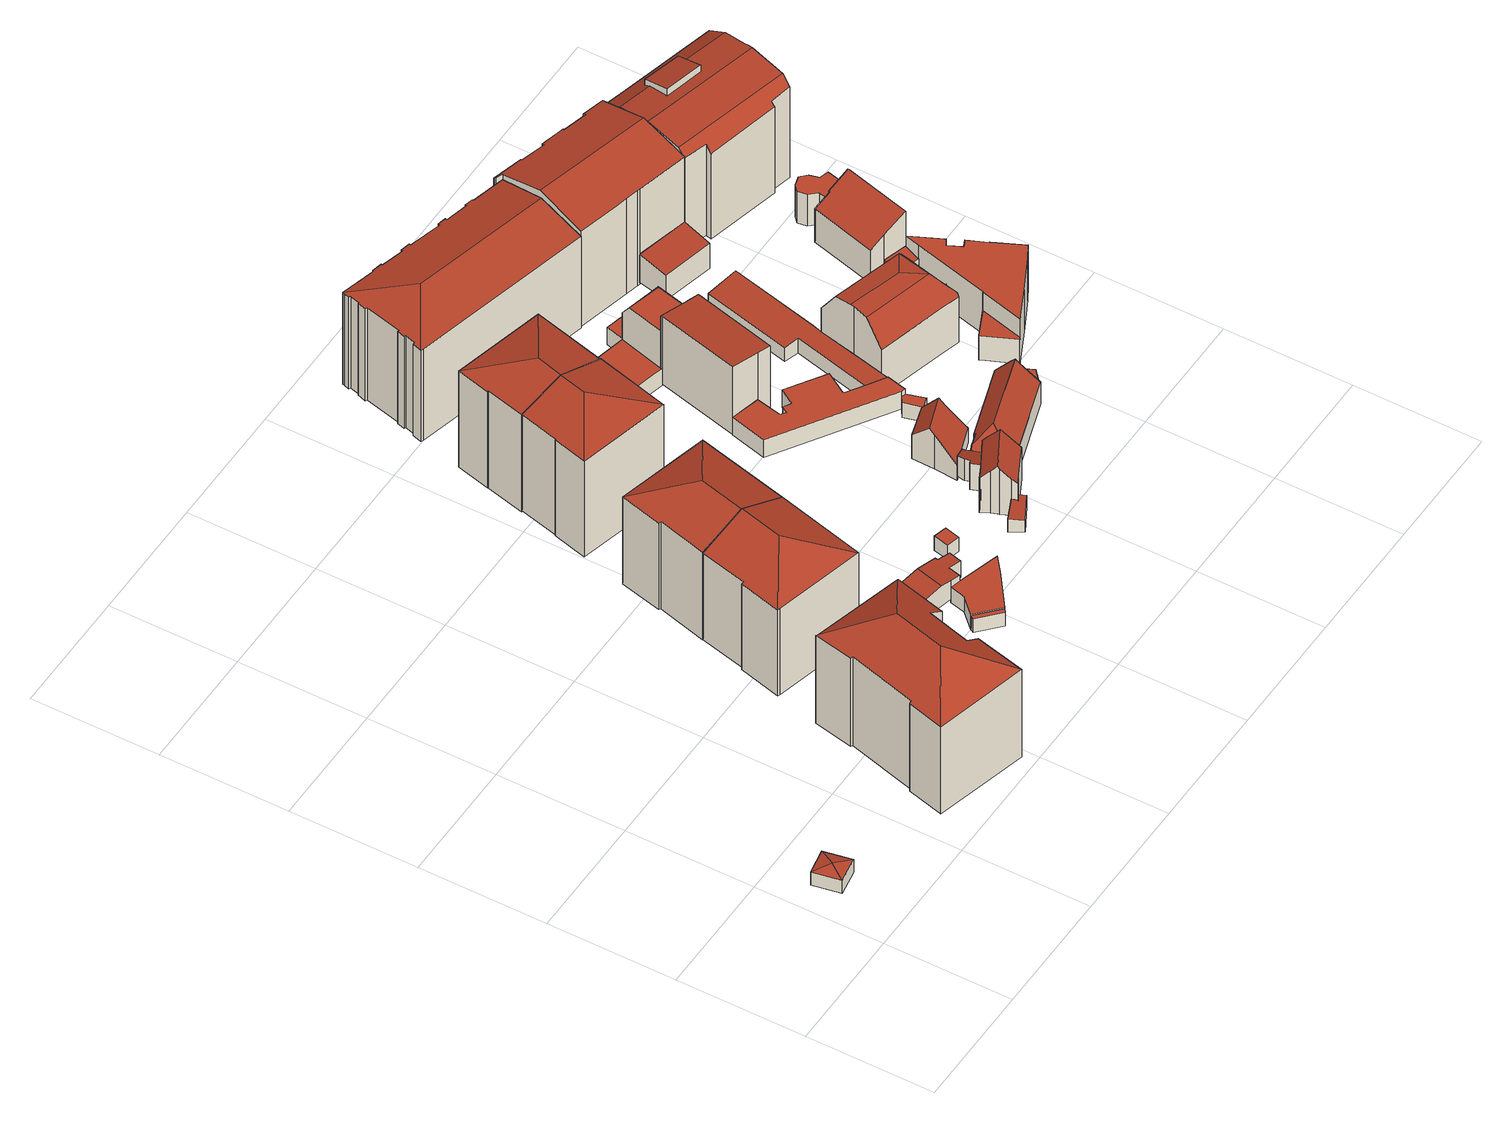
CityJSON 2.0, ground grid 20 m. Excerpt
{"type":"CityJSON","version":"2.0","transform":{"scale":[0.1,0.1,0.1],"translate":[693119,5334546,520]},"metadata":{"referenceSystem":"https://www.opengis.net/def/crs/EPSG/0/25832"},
"CityObjects":{
"building1":{"type":"Building","attributes":{"Gemeindeschluessel":"09162000","HoeheDach":"528.280","HoeheGrund":"525.220","Methode":"2000","NiedrigsteTraufeDesGebaeudes":"527.689","Geometrietyp2DReferenz":"3000","function":"31001_9998","roofType":"3500","measuredHeight":3.06},"geometry":[{"type":"MultiSurface","lod":"2","boundaries":[[[0,1,2,3]],[[4,3,5]],[[0,4,6]],[[6,4,5]],[[7,5,3,2]],[[0,3,4]],[[1,0,6,8]],[[8,7,2,1]],[[8,6,5,7]]],"semantics":{"surfaces":[{"type":"WallSurface"},{"type":"RoofSurface"},{"type":"GroundSurface"}],"values":[0,1,1,1,0,1,0,2,0]}}]},
"building2":{"type":"Building","attributes":{"Gemeindeschluessel":"09162000","HoeheDach":"545.626","HoeheGrund":"524.610","Methode":"1000","NiedrigsteTraufeDesGebaeudes":"541.147","Geometrietyp2DReferenz":"3000","function":"31001_1000","roofType":"3200","measuredHeight":21.02,"storeysAboveGround":4},"geometry":[{"type":"MultiSurface","lod":"2","boundaries":[[[9,10,11,12]],[[13,14,15,11]],[[16,13,11,10,17,18,19,20]],[[21,22,23,24,25,26]],[[27,28,29,30,22,21,26,31,32,33,34,9,12,35,36,37]],[[29,38,39,30]],[[24,23,16,20,25]],[[37,40,41,27]],[[25,20,19,32,31,26]],[[27,41,42,28]],[[30,39,23,22]],[[32,19,18,33]],[[12,11,15,35]],[[33,18,17,34]],[[28,42,38,29]],[[34,17,10,9]],[[14,40,37,36,35,15]],[[23,39,38,42,41,40,14,13,16]]],"semantics":{"surfaces":[{"type":"WallSurface"},{"type":"RoofSurface"},{"type":"GroundSurface"}],"values":[0,1,1,0,2,0,1,0,0,0,0,0,0,0,0,0,0,1]}}]},
"building3":{"type":"Building","attributes":{"Gemeindeschluessel":"09162000","HoeheDach":"544.059","HoeheGrund":"524.450","Methode":"1000","NiedrigsteTraufeDesGebaeudes":"540.770","Geometrietyp2DReferenz":"3000","function":"31001_1000","roofType":"3200","measuredHeight":19.61,"storeysAboveGround":4},"geometry":[{"type":"MultiSurface","lod":"2","boundaries":[[[43,44,45,46]],[[47,48,49,50,51,52]],[[53,47,52,54,45,44]],[[46,45,54,55]],[[56,57,48,47,53]],[[49,48,57,58]],[[59,60,44,43]],[[61,58,57,56,60,59]],[[60,56,53,44]],[[58,61,59,43,46,55,51,50,49]],[[55,54,52,51]]],"semantics":{"surfaces":[{"type":"WallSurface"},{"type":"RoofSurface"},{"type":"GroundSurface"}],"values":[0,0,1,0,1,0,0,0,1,2,0]}}]},
"building4":{"type":"Building","attributes":{"Gemeindeschluessel":"09162000","HoeheDach":"544.029","HoeheGrund":"524.280","Methode":"1000","NiedrigsteTraufeDesGebaeudes":"540.821","Geometrietyp2DReferenz":"3000","function":"31001_1000","roofType":"3200","measuredHeight":19.75,"storeysAboveGround":4},"geometry":[{"type":"MultiSurface","lod":"2","boundaries":[[[62,63,64,65]],[[66,64,63,67]],[[65,64,48,68]],[[68,69,70,71,72,73,62,65]],[[48,64,66,74]],[[69,68,48,74,75,70]],[[76,67,63,62,73,72]],[[74,66,67,76,77,75]],[[70,75,77,71]],[[71,77,76,72]]],"semantics":{"surfaces":[{"type":"WallSurface"},{"type":"RoofSurface"},{"type":"GroundSurface"}],"values":[0,1,0,2,1,0,0,1,0,0]}}]},
"building5":{"type":"Building","attributes":{"Gemeindeschluessel":"09162000","HoeheDach":"526.990","HoeheGrund":"524.390","Methode":"2000","NiedrigsteTraufeDesGebaeudes":"526.990","Geometrietyp2DReferenz":"3000","function":"51009_1610","roofType":"1000","measuredHeight":2.6},"geometry":[{"type":"MultiSurface","lod":"2","boundaries":[[[78,79,80,81]],[[82,80,79,83]],[[84,81,80,82]],[[84,82,83,85]],[[83,79,78,85]],[[85,78,81,84]]],"semantics":{"surfaces":[{"type":"RoofSurface"},{"type":"WallSurface"},{"type":"GroundSurface"}],"values":[0,1,1,2,1,1]}}]},
"building6":{"type":"Building","attributes":{"Gemeindeschluessel":"09162000","HoeheDach":"528.592","HoeheGrund":"524.750","Methode":"2000","NiedrigsteTraufeDesGebaeudes":"527.896","Geometrietyp2DReferenz":"3000","function":"31001_2000","roofType":"3100","measuredHeight":3.84},"geometry":[{"type":"MultiSurface","lod":"2","boundaries":[[[86,87,88,89]],[[90,91,88,87,92,93,94,95,96]],[[97,92,87,86]],[[96,95,98,99]],[[100,101,90,96,99,102]],[[95,94,103,104,105,98]],[[102,99,98,105]],[[106,91,90,101]],[[107,93,92,97]],[[89,88,91,106]],[[103,94,93,107]],[[86,89,106,101,100,102,105,104,103,107,97]]],"semantics":{"surfaces":[{"type":"WallSurface"},{"type":"RoofSurface"},{"type":"GroundSurface"}],"values":[0,1,0,1,0,0,0,0,0,0,0,2]}}]},
"building7":{"type":"Building","attributes":{"Gemeindeschluessel":"09162000","HoeheDach":"527.217","HoeheGrund":"524.317","Methode":"1000","NiedrigsteTraufeDesGebaeudes":"527.217","Geometrietyp2DReferenz":"3000","function":"31001_2000","roofType":"1000","measuredHeight":2.9},"geometry":[{"type":"MultiSurface","lod":"2","boundaries":[[[108,109,110,111]],[[112,113,114,115]],[[115,114,116,117]],[[117,116,118,119]],[[120,121,119,118]],[[119,121,108,111,112,115,117]],[[120,118,116,114,113,110,109]],[[109,108,121,120]],[[111,110,113,112]]],"semantics":{"surfaces":[{"type":"WallSurface"},{"type":"GroundSurface"},{"type":"RoofSurface"}],"values":[0,0,0,0,0,1,2,0,0]}}]},
"building8":{"type":"Building","attributes":{"Gemeindeschluessel":"09162000","HoeheDach":"526.684","HoeheGrund":"524.490","Methode":"1000","NiedrigsteTraufeDesGebaeudes":"526.684","Geometrietyp2DReferenz":"3000","function":"31001_2000","roofType":"1000","measuredHeight":2.19},"geometry":[{"type":"MultiSurface","lod":"2","boundaries":[[[122,123,124,125]],[[125,126,127,122]],[[124,128,126,125]],[[123,129,128,124]],[[126,128,129,127]],[[122,127,129,123]]],"semantics":{"surfaces":[{"type":"GroundSurface"},{"type":"WallSurface"},{"type":"RoofSurface"}],"values":[0,1,1,1,2,1]}}]},
"building9":{"type":"Building","attributes":{"Gemeindeschluessel":"09162000","HoeheDach":"544.593","HoeheGrund":"523.980","Methode":"1000","NiedrigsteTraufeDesGebaeudes":"542.247","Geometrietyp2DReferenz":"3000","function":"31001_1000","roofType":"3200","measuredHeight":20.61,"storeysAboveGround":4},"geometry":[{"type":"MultiSurface","lod":"2","boundaries":[[[130,131,132,133]],[[134,135,136,137,138,139]],[[140,141,131]],[[140,142,135,134,141]],[[143,142,140,131,130]],[[133,132,144,145]],[[143,130,133,145,138,137,136]],[[145,144,139,138]],[[136,135,142,143]],[[141,134,139,144,132,131]]],"semantics":{"surfaces":[{"type":"WallSurface"},{"type":"RoofSurface"},{"type":"GroundSurface"}],"values":[0,0,1,1,0,0,2,0,0,1]}}]},
"building10":{"type":"Building","attributes":{"Gemeindeschluessel":"09162000","HoeheDach":"527.820","HoeheGrund":"525.060","Methode":"1000","NiedrigsteTraufeDesGebaeudes":"527.820","Geometrietyp2DReferenz":"3000","function":"31001_2000","roofType":"1000","measuredHeight":2.76},"geometry":[{"type":"MultiSurface","lod":"2","boundaries":[[[146,147,148,149]],[[149,148,150,151]],[[147,152,150,148]],[[153,152,147,146]],[[149,151,153,146]],[[151,150,152,153]]],"semantics":{"surfaces":[{"type":"WallSurface"},{"type":"RoofSurface"},{"type":"GroundSurface"}],"values":[0,0,1,0,2,0]}}]},
"building11":{"type":"Building","attributes":{"Gemeindeschluessel":"09162000","HoeheDach":"544.626","HoeheGrund":"523.690","Methode":"1000","NiedrigsteTraufeDesGebaeudes":"542.115","Geometrietyp2DReferenz":"3000","function":"31001_1000","roofType":"3200","measuredHeight":20.94,"storeysAboveGround":4},"geometry":[{"type":"MultiSurface","lod":"2","boundaries":[[[154,155,156,157]],[[158,159,155,154]],[[160,155,159]],[[161,157,156,134,162,163]],[[164,165,159,158]],[[166,167,165,164]],[[163,162,167,166]],[[134,160,159,165,167,162]],[[156,155,160,134]],[[157,161,163,166,164,158,154]]],"semantics":{"surfaces":[{"type":"WallSurface"},{"type":"RoofSurface"},{"type":"GroundSurface"}],"values":[0,0,1,0,0,0,0,1,1,2]}}]},
"building12":{"type":"Building","attributes":{"Gemeindeschluessel":"09162000","HoeheDach":"525.132","HoeheGrund":"522.560","Methode":"2000","NiedrigsteTraufeDesGebaeudes":"524.767","Geometrietyp2DReferenz":"3000","function":"31001_2000","roofType":"9999","measuredHeight":2.57},"geometry":[{"type":"MultiSurface","lod":"2","boundaries":[[[168,169,170,171,172,173]],[[174,172,171,175]],[[176,169,168,177]],[[177,168,173,178]],[[175,171,170,179]],[[178,174,175,179,176,177]],[[179,170,169,176]],[[178,173,172,174]]],"semantics":{"surfaces":[{"type":"RoofSurface"},{"type":"WallSurface"},{"type":"GroundSurface"}],"values":[0,1,1,1,1,2,1,1]}}]},
"building13":{"type":"Building","attributes":{"Gemeindeschluessel":"09162000","HoeheDach":"530.960","HoeheGrund":"521.860","Methode":"2000","NiedrigsteTraufeDesGebaeudes":"527.863","Geometrietyp2DReferenz":"3000","function":"31001_1000","roofType":"3100","measuredHeight":9.1,"storeysAboveGround":1},"geometry":[{"type":"MultiSurface","lod":"2","boundaries":[[[180,181,182,183]],[[184,185,186,187]],[[188,189,181,180]],[[190,191,189,188]],[[192,193,194,195,196,197,198,199,186,185]],[[200,183,182,193,192,201]],[[187,186,199,202]],[[203,196,195,204]],[[205,206,207,204,195,194]],[[190,188,180,183,200,201,184,187,202,208,209,203,204,207,206]],[[182,181,189,191,205,194,193]],[[206,205,191,190]],[[201,192,185,184]],[[199,198,208,202]],[[203,209,208,198,197,196]]],"semantics":{"surfaces":[{"type":"WallSurface"},{"type":"RoofSurface"},{"type":"GroundSurface"}],"values":[0,0,0,0,1,0,0,0,0,2,1,0,0,0,0]}}]},
"building14":{"type":"Building","attributes":{"Gemeindeschluessel":"09162000","HoeheDach":"528.592","HoeheGrund":"523.685","Methode":"1000","NiedrigsteTraufeDesGebaeudes":"526.069","Geometrietyp2DReferenz":"3000","function":"31001_2000","roofType":"2100","measuredHeight":4.91},"geometry":[{"type":"MultiSurface","lod":"2","boundaries":[[[210,211,212,213]],[[212,214,215,216,217,213]],[[218,219,220,221]],[[220,219,222,223,224,225,215,214,212,211,226]],[[227,225,224,228]],[[218,221,229,210,213,217,216,227,228,230,231]],[[230,223,222,231]],[[231,222,219,218]],[[216,215,225,227]],[[221,220,226,229]],[[229,226,211,210]],[[228,224,223,230]]],"semantics":{"surfaces":[{"type":"WallSurface"},{"type":"RoofSurface"},{"type":"GroundSurface"}],"values":[0,0,0,1,0,2,0,0,0,0,0,0]}}]},
"building15":{"type":"Building","attributes":{"Gemeindeschluessel":"09162000","HoeheDach":"530.174","HoeheGrund":"522.904","Methode":"2000","NiedrigsteTraufeDesGebaeudes":"525.619","Geometrietyp2DReferenz":"3000","function":"31001_1000","roofType":"3100","measuredHeight":7.27,"storeysAboveGround":1},"geometry":[{"type":"MultiSurface","lod":"2","boundaries":[[[232,233,234,235,236,237,238,239]],[[240,241,236,235,242]],[[243,239,238,244]],[[242,235,234,245]],[[245,234,233,246]],[[246,233,232,247]],[[248,249,241,240]],[[247,232,239,243]],[[244,238,237,250,251]],[[244,251,248,240,242,245,246,247,243]],[[236,241,249,250,237]],[[251,250,249,248]]],"semantics":{"surfaces":[{"type":"RoofSurface"},{"type":"WallSurface"},{"type":"GroundSurface"}],"values":[0,1,1,1,1,1,1,1,1,2,0,1]}}]},
"building16":{"type":"Building","attributes":{"Gemeindeschluessel":"09162000","HoeheDach":"527.008","HoeheGrund":"523.790","Methode":"1000","NiedrigsteTraufeDesGebaeudes":"527.008","Geometrietyp2DReferenz":"3000","function":"31001_9998","roofType":"1000","measuredHeight":3.22,"storeysAboveGround":1},"geometry":[{"type":"MultiSurface","lod":"2","boundaries":[[[252,253,254,255,256,257]],[[255,254,258,259,260,256]],[[261,260,259,262]],[[257,256,260,261]],[[253,263,258,254]],[[263,253,252,257,261,262]],[[262,259,258,263]]],"semantics":{"surfaces":[{"type":"WallSurface"},{"type":"RoofSurface"},{"type":"GroundSurface"}],"values":[0,1,0,0,0,2,0]}}]},
"building17":{"type":"Building","attributes":{"Gemeindeschluessel":"09162000","HoeheDach":"527.436","HoeheGrund":"523.970","Methode":"2000","NiedrigsteTraufeDesGebaeudes":"527.436","Geometrietyp2DReferenz":"3000","function":"31001_2000","roofType":"1000","measuredHeight":3.47},"geometry":[{"type":"MultiSurface","lod":"2","boundaries":[[[264,265,266,267]],[[268,269,270,271]],[[272,273,274,275]],[[276,266,265,277,278,279,280,281,282,283,270,269,274,273]],[[267,266,276,284]],[[271,270,283,285]],[[284,276,273,272]],[[275,274,269,268]],[[286,282,281,287]],[[287,281,280,288]],[[289,278,277,290]],[[288,280,279,291]],[[285,283,282,286]],[[272,275,268,271,285,286,287,288,291,289,290,264,267,284]],[[291,279,278,289]],[[290,277,265,264]]],"semantics":{"surfaces":[{"type":"WallSurface"},{"type":"RoofSurface"},{"type":"GroundSurface"}],"values":[0,0,0,1,0,0,0,0,0,0,0,0,0,2,0,0]}}]},
"building18":{"type":"Building","attributes":{"Gemeindeschluessel":"09162000","HoeheDach":"542.793","HoeheGrund":"523.460","Methode":"1000","NiedrigsteTraufeDesGebaeudes":"540.920","Geometrietyp2DReferenz":"3000","function":"31001_9998","roofType":"3200","measuredHeight":19.33,"storeysAboveGround":4},"geometry":[{"type":"MultiSurface","lod":"2","boundaries":[[[292,293,294,295,296,297]],[[298,299,300,301]],[[302,296,295,303,304,305,306,307,308,309,310,311,312,313,314,315,316,317,318,319,320]],[[300,321,322,323,324,301]],[[325,326,327,328]],[[329,330,331,332]],[[323,322,333,334]],[[332,331,335,336]],[[337,320,319,338]],[[339,340,341,342]],[[343,308,307,344]],[[336,335,345,346]],[[347,304,303,348]],[[349,310,309,350]],[[351,317,316,352]],[[350,309,308,343]],[[353,315,314,354]],[[344,307,306,355]],[[342,341,356,357]],[[293,292,298,301,324,323,334,358,329,332,336,346,359,325,328,339,342,357,337,338,360,351,352,353,354,361,362,363,349,350,343,344,355,364,347,348,294]],[[299,297,296,302,321,300]],[[364,305,304,347]],[[302,320,356,341,340,327,326,365,345,335,331,330,366,333,322,321]],[[360,318,317,351]],[[355,306,305,364]],[[328,327,340,339]],[[334,333,366,358]],[[356,320,337,357]],[[363,311,310,349]],[[352,316,315,353]],[[348,303,295,294]],[[361,313,312,362]],[[292,297,299,298]],[[338,319,318,360]],[[359,365,326,325]],[[346,345,365,359]],[[358,366,330,329]],[[362,312,311,363]],[[354,314,313,361]]],"semantics":{"surfaces":[{"type":"WallSurface"},{"type":"RoofSurface"},{"type":"GroundSurface"}],"values":[0,0,1,0,0,0,0,0,0,0,0,0,0,0,0,0,0,0,0,2,1,0,1,0,0,0,0,0,0,0,0,0,0,0,0,0,0,0,0]}}]},
"building19":{"type":"Building","attributes":{"Gemeindeschluessel":"09162000","HoeheDach":"536.988","HoeheGrund":"524.090","Methode":"1000","NiedrigsteTraufeDesGebaeudes":"536.034","Geometrietyp2DReferenz":"3000","function":"31001_9998","roofType":"1000","measuredHeight":12.9,"storeysAboveGround":3},"geometry":[{"type":"MultiSurface","lod":"2","boundaries":[[[367,368,369,370]],[[368,371,372,373,374,375,376,377,378,369]],[[379,374,373,380]],[[381,378,377,382]],[[383,384,380,373,372,371]],[[375,374,379,385,386,376]],[[384,383,367,370,381,382,386,385,379,380]],[[370,369,378,381]],[[383,371,368,367]],[[382,377,376,386]]],"semantics":{"surfaces":[{"type":"WallSurface"},{"type":"RoofSurface"},{"type":"GroundSurface"}],"values":[0,1,0,0,0,0,2,0,0,0]}}]},
"building20":{"type":"Building","attributes":{"Gemeindeschluessel":"09162000","HoeheDach":"526.500","HoeheGrund":"523.660","Methode":"2000","NiedrigsteTraufeDesGebaeudes":"526.500","Geometrietyp2DReferenz":"3000","function":"31001_2000","roofType":"1000","measuredHeight":2.84},"geometry":[{"type":"MultiSurface","lod":"2","boundaries":[[[387,388,389,390]],[[387,390,391,392]],[[393,389,388,394,395,396]],[[390,389,393,396,397,391]],[[387,392,398,395,394,388]],[[392,391,397,398]],[[398,397,396,395]]],"semantics":{"surfaces":[{"type":"WallSurface"},{"type":"RoofSurface"},{"type":"GroundSurface"}],"values":[0,0,0,1,2,0,0]}}]},
"building21":{"type":"Building","attributes":{"Gemeindeschluessel":"09162000","HoeheDach":"528.332","HoeheGrund":"520.540","Methode":"2000","NiedrigsteTraufeDesGebaeudes":"524.614","Geometrietyp2DReferenz":"3000","function":"31001_1000","roofType":"3200","measuredHeight":7.79,"storeysAboveGround":2},"geometry":[{"type":"MultiSurface","lod":"2","boundaries":[[[399,400,401,402]],[[403,404,405,406,407,408,409]],[[410,411,412,413,403,409]],[[414,415,416,417,418,406,405]],[[419,420,421,422,423,424,411,410,409,408,407,425,426,427,428,399,402]],[[407,406,418,425]],[[419,429,430,420]],[[426,417,416,427]],[[430,429,401,400,415,414,431]],[[423,432,433,424]],[[400,399,428,427,416,415]],[[424,433,412,411]],[[413,412,433,432,434,431,414,405,404,403]],[[402,401,429,419]],[[421,420,430,431,434,422]],[[425,418,417,426]],[[422,434,432,423]]],"semantics":{"surfaces":[{"type":"WallSurface"},{"type":"RoofSurface"},{"type":"GroundSurface"}],"values":[0,0,0,1,2,0,0,0,1,0,0,0,1,0,0,0,0]}}]},
"building22":{"type":"Building","attributes":{"Gemeindeschluessel":"09162000","HoeheDach":"534.110","HoeheGrund":"523.970","Methode":"2000","NiedrigsteTraufeDesGebaeudes":"531.951","Geometrietyp2DReferenz":"3000","function":"31001_9998","roofType":"1000","measuredHeight":10.14,"storeysAboveGround":2},"geometry":[{"type":"MultiSurface","lod":"2","boundaries":[[[435,436,437,438,439,440]],[[441,442,443,444,445,446,447,448,439,438,437]],[[446,449,450,447]],[[449,451,452,453,454,450]],[[444,443,455,452,451,445]],[[450,454,440,439,448,447]],[[453,456,436,435,440,454]],[[455,457,456,453,452]],[[445,451,449,446]],[[443,442,441,437,436,456,457,455]]],"semantics":{"surfaces":[{"type":"WallSurface"},{"type":"GroundSurface"},{"type":"RoofSurface"}],"values":[0,1,0,2,0,0,2,2,0,0]}}]},
"building23":{"type":"Building","attributes":{"Gemeindeschluessel":"09162000","HoeheDach":"527.220","HoeheGrund":"523.930","Methode":"2000","NiedrigsteTraufeDesGebaeudes":"527.220","Geometrietyp2DReferenz":"3000","function":"31001_9998","roofType":"1000","measuredHeight":3.29,"storeysAboveGround":1},"geometry":[{"type":"MultiSurface","lod":"2","boundaries":[[[458,459,460,461]],[[462,463,459,458]],[[461,464,462,458]],[[461,460,465,464]],[[464,465,463,462]],[[459,463,465,460]]],"semantics":{"surfaces":[{"type":"WallSurface"},{"type":"GroundSurface"},{"type":"RoofSurface"}],"values":[0,0,1,0,0,2]}}]},
"building24":{"type":"Building","attributes":{"Gemeindeschluessel":"09162000","HoeheDach":"527.234","HoeheGrund":"523.990","Methode":"2000","NiedrigsteTraufeDesGebaeudes":"526.646","Geometrietyp2DReferenz":"3000","function":"31001_2000","roofType":"1000","measuredHeight":3.24},"geometry":[{"type":"MultiSurface","lod":"2","boundaries":[[[466,467,468,469,470,471,472,473,474,475]],[[290,475,474,476]],[[477,469,468,478]],[[479,471,470,480]],[[264,466,475,290]],[[480,470,469,477]],[[290,476,481,482,479,480,477,478,483,264]],[[483,467,466,264]],[[482,472,471,479]],[[476,474,473,481]],[[478,468,467,483]],[[481,473,472,482]]],"semantics":{"surfaces":[{"type":"RoofSurface"},{"type":"WallSurface"},{"type":"GroundSurface"}],"values":[0,1,1,1,1,1,2,1,1,1,1,1]}}]},
"building25":{"type":"Building","attributes":{"Gemeindeschluessel":"09162000","HoeheDach":"523.599","HoeheGrund":"520.640","Methode":"1000","NiedrigsteTraufeDesGebaeudes":"523.599","Geometrietyp2DReferenz":"3000","function":"31001_2000","roofType":"1000","measuredHeight":2.96},"geometry":[{"type":"MultiSurface","lod":"2","boundaries":[[[484,485,486,487]],[[488,489,484,487,490]],[[491,486,485,492,493]],[[489,492,485,484]],[[490,491,493,488]],[[487,486,491,490]],[[488,493,492,489]]],"semantics":{"surfaces":[{"type":"WallSurface"},{"type":"GroundSurface"},{"type":"RoofSurface"}],"values":[0,1,2,0,0,0,0]}}]},
"building26":{"type":"Building","attributes":{"Gemeindeschluessel":"09162000","HoeheDach":"536.330","HoeheGrund":"523.040","Methode":"2000","NiedrigsteTraufeDesGebaeudes":"531.502","Geometrietyp2DReferenz":"3000","function":"31001_1000","roofType":"3200","measuredHeight":13.29,"storeysAboveGround":2},"geometry":[{"type":"MultiSurface","lod":"2","boundaries":[[[494,495,496]],[[495,497,498,499,500]],[[496,495,500,501]],[[502,503,504,494,505,506]],[[507,508,503,502,506,509]],[[498,497,510,511,512,513,514,499]],[[494,496,501,515,505]],[[515,501,500,499,514,516,517,518]],[[506,505,515,518,519,509]],[[504,520,521,522,510,497,495,494]],[[503,508,523,524,525,526,511,510,522,521,520,504]],[[526,525,524,523,508,507,509,519,518,517,516,514,513,512,511]]],"semantics":{"surfaces":[{"type":"RoofSurface"},{"type":"WallSurface"},{"type":"GroundSurface"}],"values":[0,0,0,0,1,1,0,1,1,0,1,2]}}]},
"building27":{"type":"Building","attributes":{"Gemeindeschluessel":"09162000","HoeheDach":"529.455","HoeheGrund":"524.110","Methode":"1000","NiedrigsteTraufeDesGebaeudes":"528.793","Geometrietyp2DReferenz":"3000","function":"31001_9998","roofType":"1000","measuredHeight":5.34,"storeysAboveGround":1},"geometry":[{"type":"MultiSurface","lod":"2","boundaries":[[[527,528,529,530,531,532]],[[529,528,533,534,535,530]],[[536,537,538,535,534,533]],[[536,527,532,537]],[[532,531,530,535,538,537]],[[533,528,527,536]]],"semantics":{"surfaces":[{"type":"RoofSurface"},{"type":"WallSurface"},{"type":"GroundSurface"}],"values":[0,1,2,1,1,1]}}]},
"building28":{"type":"Building","attributes":{"Gemeindeschluessel":"09162000","HoeheDach":"543.985","HoeheGrund":"523.770","Methode":"1000","NiedrigsteTraufeDesGebaeudes":"541.866","Geometrietyp2DReferenz":"3000","function":"31001_9998","roofType":"3100","measuredHeight":20.21,"storeysAboveGround":4},"geometry":[{"type":"MultiSurface","lod":"2","boundaries":[[[539,540,541,542]],[[543,544,545,546,547,548,549,550,551,552,553,554,555,556,557,558,559,560,561,562,539,542,563,564,565]],[[553,566,567,554]],[[549,548,568,569,570,550]],[[560,571,572,561]],[[563,573,574,564]],[[564,574,575,565]],[[569,568,576,577,578,579,580,581,570]],[[547,576,568,548]],[[578,545,544,543,582,579]],[[555,583,584,556]],[[542,541,573,563]],[[579,582,575,574,573,541,540,585,572,571,586,587,588,584,583,567,566,580]],[[557,588,587,558]],[[558,587,586,559]],[[546,577,576,547]],[[554,567,583,555]],[[561,572,585,562]],[[559,586,571,560]],[[556,584,588,557]],[[565,575,582,543]],[[562,585,540,539]],[[570,581,580,566,553,552,551,550]],[[545,578,577,546]]],"semantics":{"surfaces":[{"type":"WallSurface"},{"type":"GroundSurface"},{"type":"RoofSurface"}],"values":[0,1,0,0,0,0,0,2,0,0,0,0,2,0,0,0,0,0,0,0,0,0,0,0]}}]},
"building29":{"type":"Building","attributes":{"Gemeindeschluessel":"09162000","HoeheDach":"529.087","HoeheGrund":"521.070","Methode":"1000","NiedrigsteTraufeDesGebaeudes":"525.731","Geometrietyp2DReferenz":"3000","function":"31001_2000","roofType":"1000","measuredHeight":8.02},"geometry":[{"type":"MultiSurface","lod":"2","boundaries":[[[589,590,591,592,593,594,595,596,597,598,599,600,601,602,603,604,605,606]],[[597,607,608,598]],[[598,608,609,599]],[[610,611,612,613,614,615]],[[602,616,617,603]],[[615,618,619,593,592,591,590,620,610]],[[621,619,618,615,614,613,622]],[[600,623,624,601]],[[605,625,626,606]],[[594,593,619,621,622,595]],[[622,613,612,607,597,596,595]],[[620,627,626,625,628,617,616,624,623,609,608,607,612,611,610]],[[589,627,620,590]],[[606,626,627,589]],[[628,625,605,604,603,617]],[[599,609,623,600]],[[601,624,616,602]]],"semantics":{"surfaces":[{"type":"GroundSurface"},{"type":"WallSurface"},{"type":"RoofSurface"}],"values":[0,1,1,1,1,1,2,1,1,1,1,2,1,1,1,1,1]}}]},
"building30":{"type":"Building","attributes":{"Gemeindeschluessel":"09162000","HoeheDach":"527.227","HoeheGrund":"524.280","Methode":"2000","NiedrigsteTraufeDesGebaeudes":"526.475","Geometrietyp2DReferenz":"3000","function":"31001_1000","roofType":"2100","measuredHeight":2.95,"storeysAboveGround":1},"geometry":[{"type":"MultiSurface","lod":"2","boundaries":[[[629,630,631,632]],[[633,632,631,634]],[[635,630,629,636]],[[633,634,635,636]],[[634,631,630,635]],[[636,629,632,633]]],"semantics":{"surfaces":[{"type":"RoofSurface"},{"type":"WallSurface"},{"type":"GroundSurface"}],"values":[0,1,1,2,1,1]}}]},
"building31":{"type":"Building","attributes":{"Gemeindeschluessel":"09162000","HoeheDach":"533.789","HoeheGrund":"524.460","Methode":"2000","NiedrigsteTraufeDesGebaeudes":"530.460","Geometrietyp2DReferenz":"3000","function":"31001_3065","roofType":"2100","measuredHeight":9.33,"storeysAboveGround":2},"geometry":[{"type":"MultiSurface","lod":"2","boundaries":[[[637,638,639,640]],[[639,641,642,643,644,645,640]],[[646,647,648,649]],[[650,651,646,649,652,637,640,645,644,653,654,655,656,657,658,659]],[[653,660,661,654]],[[642,641,662,663]],[[657,664,665,658]],[[648,647,666,662,641,639,638,667]],[[652,667,638,637]],[[651,666,647,646]],[[660,643,642,663,668,665,664,669,670,661]],[[651,650,659,668,663,662,666]],[[656,669,664,657]],[[654,661,670,655]],[[644,643,660,653]],[[658,665,668,659]],[[655,670,669,656]],[[649,648,667,652]]],"semantics":{"surfaces":[{"type":"WallSurface"},{"type":"GroundSurface"},{"type":"RoofSurface"}],"values":[0,0,0,1,0,0,0,2,0,0,2,0,0,0,0,0,0,0]}}]},
"building32":{"type":"Building","attributes":{"Gemeindeschluessel":"09162000","HoeheDach":"544.770","HoeheGrund":"524.212","Methode":"2000","NiedrigsteTraufeDesGebaeudes":"540.402","Geometrietyp2DReferenz":"3000","function":"31001_3000","roofType":"3100","measuredHeight":20.56,"storeysAboveGround":4},"geometry":[{"type":"MultiSurface","lod":"2","boundaries":[[[671,672,673,674,675,676,677,678,679,680]],[[681,682,683,684,685,686,687,688]],[[689,686,685,680,679,690,691]],[[687,692,693,688]],[[691,690,694,695]],[[696,697,676,675,698]],[[699,683,682,700]],[[681,701,700,682]],[[702,703,696,698]],[[704,705,672,671,684]],[[701,681,688,693]],[[695,694,706,707]],[[696,703,708,697]],[[692,687,686,689]],[[704,684,683,699]],[[709,707,706,674,673]],[[678,702,698,675,674,706,694,690,679]],[[708,703,702,678,677]],[[684,671,680,685]],[[676,697,708,677]],[[709,673,672,705]],[[709,705,704,699,700,701,693,692,689,691,695,707]]],"semantics":{"surfaces":[{"type":"RoofSurface"},{"type":"WallSurface"},{"type":"GroundSurface"}],"values":[0,0,1,1,1,1,1,1,1,1,1,1,0,1,1,1,0,1,0,1,1,2]}}]}
},
"vertices":[
[53,78,77],[53,78,52],[44,122,52],[44,122,77],[28,96,83],[4,115,77],[12,71,77],[4,115,52],[12,71,52],
[254,204,46],[254,204,214],[267,266,213],[267,266,46],[322,174,256],[412,227,213],[270,265,212],[301,93,256],[257,203,216],[228,95,215],[225,95,213],[210,39,212],[285,19,46],[355,1,46],[355,1,213],[285,19,212],[210,38,211],[210,38,46],[392,146,46],[371,152,46],[352,84,46],[373,79,46],[210,39,46],[225,95,46],[228,95,46],[257,203,46],[270,265,46],[412,227,46],[413,227,46],[352,84,226],[373,79,214],[413,227,212],[392,146,213],[371,152,225],
[285,336,44],[285,336,208],[302,402,208],[302,402,44],[393,457,241],[466,439,208],[466,439,44],[393,457,44],[323,475,44],[323,475,209],[376,390,241],[305,401,209],[305,401,44],[430,299,208],[431,299,208],[431,299,44],[288,335,44],[288,335,208],[430,299,44],
[357,620,43],[357,620,208],[501,583,208],[501,583,43],[411,529,240],[356,619,209],[466,439,43],[393,457,43],[323,475,43],[343,552,43],[340,554,43],[356,619,43],[393,457,240],[323,475,210],[340,554,208],[343,552,210],
[551,145,70],[557,149,70],[523,181,70],[519,175,70],[523,181,44],[557,149,44],[519,175,44],[551,145,44],
[594,240,48],[594,240,79],[573,245,82],[573,245,48],[552,230,84],[568,226,82],[599,260,79],[578,266,82],[579,270,82],[547,278,86],[536,234,86],[599,260,48],[519,285,82],[508,241,82],[536,234,48],[552,230,48],[508,241,48],[579,270,48],[547,278,48],[519,285,48],[568,226,48],[578,266,48],
[568,226,43],[568,226,72],[633,207,72],[633,207,43],[610,188,43],[610,188,72],[557,149,72],[557,149,43],[523,181,72],[523,181,43],[546,205,72],[546,205,43],[552,230,72],[552,230,43],
[512,435,45],[528,497,45],[558,489,45],[542,427,45],[542,427,67],[512,435,67],[558,489,67],[528,497,67],
[374,690,40],[374,690,223],[388,743,223],[388,743,40],[475,787,246],[547,769,223],[547,769,40],[475,787,40],[405,805,40],[405,805,223],[518,654,223],[464,744,246],[518,654,222],[518,654,40],[389,743,223],[389,743,40],
[631,265,51],[631,265,78],[611,270,78],[611,270,51],[616,294,78],[616,294,51],[637,289,78],[637,289,51],
[576,883,37],[576,883,221],[547,769,221],[547,769,37],[432,919,37],[432,919,221],[486,829,246],[475,787,37],[405,805,222],[405,805,37],[419,866,37],[419,866,221],[420,866,37],[420,866,222],
[728,221,48],[768,243,48],[763,253,49],[754,248,49],[750,256,51],[716,241,51],[750,256,26],[754,248,26],[768,243,26],[728,221,26],[716,241,26],[763,253,26],
[750,256,19],[750,256,89],[744,270,106],[744,270,19],[733,295,19],[733,295,84],[753,305,84],[753,305,19],[754,248,19],[754,248,80],[763,253,19],[763,253,79],[740,282,99],[743,273,110],[803,305,110],[802,307,108],[799,318,95],[798,322,91],[795,328,84],[765,312,84],[743,273,19],[740,282,19],[765,312,19],[799,318,19],[802,307,19],[815,279,79],[815,279,19],[803,305,19],[795,328,19],[798,322,19],
[760,326,37],[760,326,78],[758,333,78],[758,333,37],[758,335,78],[760,346,75],[760,346,37],[758,335,37],[765,312,37],[765,312,79],[753,305,86],[753,305,37],[795,328,61],[789,344,61],[787,350,61],[786,354,61],[748,319,86],[786,354,37],[787,350,37],[748,319,37],[789,344,37],[795,328,37],
[786,355,56],[827,369,57],[825,375,63],[819,399,90],[817,409,102],[763,390,102],[762,382,94],[760,346,57],[811,432,29],[811,432,76],[819,399,29],[760,346,29],[762,382,29],[825,375,29],[827,369,29],[786,355,29],[787,425,29],[787,425,75],[763,418,74],[763,418,29],
[687,769,38],[699,766,38],[699,766,70],[687,769,70],[616,786,70],[616,786,38],[699,768,70],[718,839,70],[634,858,70],[634,858,38],[718,839,38],[699,768,38],
[838,500,40],[838,500,74],[831,469,74],[831,469,40],[713,626,40],[713,626,74],[705,587,74],[705,587,40],[654,581,40],[654,581,74],[668,638,74],[668,638,40],[825,471,74],[812,516,74],[782,536,74],[803,570,74],[745,608,74],[730,584,74],[719,591,74],[713,581,74],[825,471,40],[713,581,40],[719,591,40],[730,584,40],[745,608,40],[782,536,40],[812,516,40],[803,570,40],
[737,914,35],[755,987,35],[772,1057,35],[772,1057,210],[755,987,228],[737,914,209],[451,986,35],[451,986,209],[448,987,209],[448,987,35],[538,1042,228],[761,1060,210],[720,1070,210],[720,1073,209],[707,1076,209],[707,1073,210],[670,1082,210],[671,1085,210],[659,1088,209],[658,1085,210],[606,1099,210],[607,1102,209],[592,1105,210],[591,1102,210],[555,1112,210],[556,1114,210],[540,1118,210],[539,1116,210],[485,1131,210],[448,988,209],[452,1002,209],[452,1002,35],[448,988,35],[478,1103,35],[478,1103,210],[480,1103,210],[480,1103,35],[457,1019,35],[457,1019,210],[461,1031,210],[461,1031,35],[455,1002,210],[455,1002,35],[463,1031,210],[463,1031,35],[485,1131,35],[539,1116,35],[484,1118,35],[484,1118,210],[481,1119,210],[481,1119,35],[670,1082,35],[707,1073,35],[477,1088,210],[477,1088,35],[720,1070,35],[761,1060,35],[659,1088,35],[671,1085,35],[556,1114,35],[555,1112,35],[591,1102,35],[592,1105,35],[707,1076,35],[484,1127,210],[484,1127,35],[460,1018,35],[474,1089,35],[540,1118,35],[607,1102,35],[606,1099,35],[658,1085,35],[720,1073,35],[474,1089,210],[460,1018,210],
[713,626,41],[713,626,163],[668,638,170],[668,638,41],[735,620,160],[767,750,160],[767,751,160],[749,755,163],[737,758,164],[718,763,167],[699,768,170],[699,766,170],[749,755,41],[767,751,41],[699,766,41],[699,768,41],[735,620,41],[767,750,41],[737,758,41],[718,763,41],
[822,435,37],[839,441,37],[839,441,65],[822,435,65],[815,464,65],[815,464,37],[838,445,65],[838,445,37],[831,469,37],[831,469,65],[825,471,65],[825,471,37],
[948,363,5],[948,363,76],[957,336,47],[957,336,5],[789,344,46],[789,344,47],[800,348,58],[823,355,58],[823,355,5],[800,348,5],[789,344,5],[792,336,5],[795,328,5],[795,328,47],[792,336,47],[831,332,83],[946,369,83],[944,374,78],[937,395,55],[822,358,55],[835,297,5],[822,293,5],[817,304,5],[813,310,5],[802,307,5],[799,318,5],[822,358,5],[937,395,5],[944,374,5],[946,369,5],[835,297,47],[822,293,47],[817,304,60],[802,307,47],[799,318,47],[813,310,58],
[770,827,120],[784,824,120],[784,824,40],[770,827,40],[718,839,40],[718,839,121],[784,823,40],[780,808,40],[767,751,40],[753,754,40],[749,755,40],[718,763,40],[699,768,40],[714,825,40],[718,763,141],[699,768,141],[749,755,141],[753,754,141],[766,812,141],[714,825,141],[767,751,121],[784,823,121],[780,808,121],
[784,824,39],[784,824,72],[718,839,72],[718,839,39],[791,851,39],[791,851,72],[725,867,39],[725,867,72],
[838,500,72],[841,512,72],[852,562,72],[865,620,72],[869,635,72],[902,775,72],[852,787,67],[819,649,66],[842,642,69],[812,516,69],[842,642,40],[865,620,40],[852,562,40],[902,775,40],[869,635,40],[819,649,40],[852,787,40],[841,512,40],
[982,359,6],[982,359,36],[957,336,36],[957,336,6],[944,374,6],[972,382,6],[948,363,6],[948,363,36],[972,382,36],[944,374,36],
[958,509,159],[970,563,159],[937,543,163],[1005,581,117],[976,589,117],[865,620,117],[859,594,159],[853,567,163],[952,482,117],[977,475,117],[978,478,123],[847,539,159],[841,512,117],[952,482,30],[977,475,30],[841,512,30],[1006,581,115],[1006,581,30],[1005,581,30],[976,589,30],[865,620,30],[852,562,163],[859,594,30],[853,567,30],[852,562,30],[847,539,30],[984,501,121],[999,555,117],[1001,560,117],[978,478,30],[984,501,30],[999,555,30],[1001,560,30],
[914,822,88],[925,868,95],[844,888,95],[843,888,95],[842,880,93],[834,841,88],[925,868,41],[844,888,41],[843,888,41],[914,822,41],[834,841,41],[842,880,41],
[886,1032,38],[886,1032,219],[885,1030,220],[885,1030,38],[957,1012,38],[941,941,38],[925,868,38],[843,888,38],[839,889,38],[819,894,38],[802,898,38],[737,914,38],[737,915,38],[756,989,38],[772,1057,38],[761,1060,38],[761,1064,38],[773,1060,38],[808,1051,38],[808,1049,38],[847,1038,38],[848,1042,38],[855,1040,38],[876,1035,38],[923,1020,38],[923,1024,38],[958,1015,38],[772,1057,220],[761,1060,221],[819,894,219],[802,898,219],[737,914,219],[848,1042,219],[855,1040,219],[923,1020,220],[923,1024,219],[958,1015,219],[839,889,219],[843,888,219],[925,868,219],[941,941,240],[756,989,240],[737,915,219],[957,1012,220],[761,1064,219],[773,1060,220],[876,1035,219],[847,1038,220],[808,1049,220],[808,1051,220],
[1106,446,11],[1054,420,11],[1005,397,11],[1002,395,11],[1001,395,11],[980,443,11],[979,445,11],[1022,465,11],[1023,465,11],[1052,582,11],[1058,606,11],[1081,557,11],[1071,551,11],[1081,530,11],[1092,535,11],[1105,506,11],[1106,505,11],[1128,459,11],[1023,465,91],[1052,582,91],[1058,606,91],[1005,397,91],[1022,464,91],[1022,465,91],[1022,465,57],[1022,464,57],[1005,397,57],[1081,530,91],[1092,535,91],[1002,395,57],[1001,395,57],[1054,420,91],[980,443,57],[979,445,57],[1081,557,91],[1071,551,91],[1106,505,91],[1128,459,91],[1106,446,91],[1105,506,91],
[1052,582,65],[1058,606,72],[1021,617,72],[1014,593,65],[1014,593,43],[1021,617,43],[1058,606,43],[1052,582,43],
[1024,726,45],[1024,726,109],[1050,719,121],[1050,719,45],[1051,721,121],[1051,721,105],[1055,738,105],[1055,738,45],[1051,721,45],[1058,606,45],[1058,606,138],[1021,617,120],[1021,617,45],[1085,712,45],[1085,710,45],[997,623,45],[1044,750,45],[1042,764,45],[1051,773,45],[1066,777,45],[1076,767,45],[1080,752,45],[1094,748,45],[1044,750,105],[1042,764,105],[1085,712,138],[1085,712,105],[1076,767,105],[1080,752,105],[1085,710,138],[997,623,108],[1094,748,105],[1066,777,105],[1051,773,105],
[1128,886,238],[1130,894,237],[1131,900,236],[1140,935,230],[1064,955,230],[1057,923,235],[996,938,235],[1004,970,230],[951,983,230],[940,934,238],[1076,820,206],[1077,826,213],[1111,818,214],[1115,831,230],[927,878,230],[925,868,217],[962,857,216],[960,848,204],[925,868,42],[957,1012,212],[957,1012,42],[962,857,42],[960,848,42],[996,1002,212],[996,1002,42],[1066,963,236],[1057,923,248],[1066,963,225],[1111,818,42],[1077,826,42],[1076,820,42],[1006,979,225],[1006,979,236],[1115,831,42],[1130,894,42],[1147,964,212],[1147,964,42],[996,938,248],[1131,900,42]
]}
